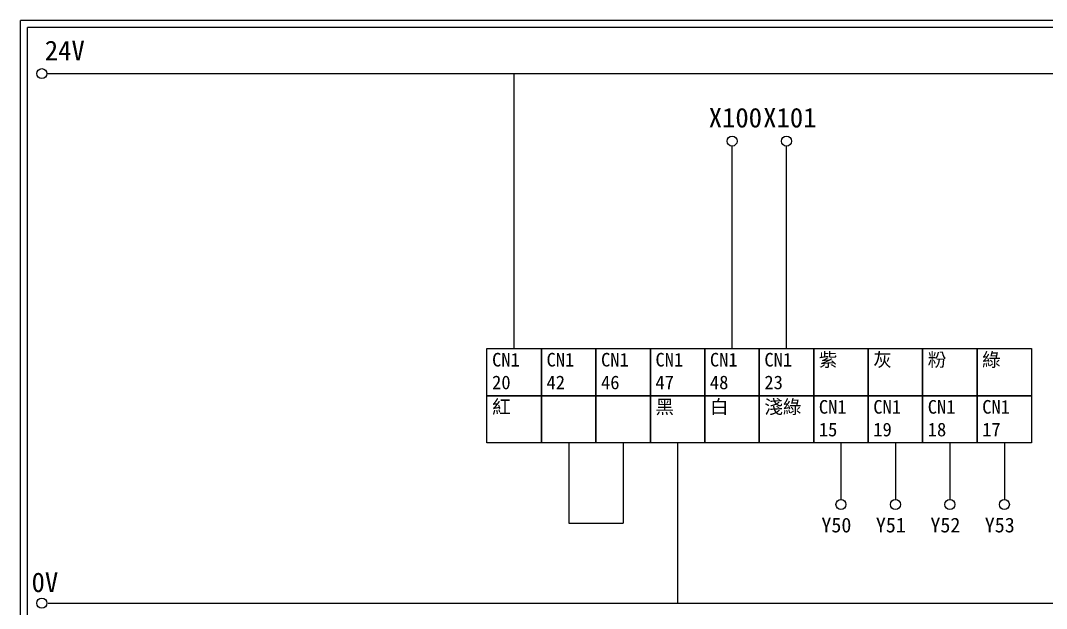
# Model space of a CAD drawing. Extents: x 627 to 914, y 3 to 207.
# Drawn here: x 627.2 to 815.8, y 99 to 207 of the extents above; entities that cross this region are included whole.
import ezdxf

# ---------------------------------------------------------------- set-up
doc = ezdxf.new("R2010")
doc.units = 0
doc.layers.get('0').update_dxf_attribs({"linetype": 'CONTINUOUS'})
doc.layers.add('圖框層', color=7, linetype='CONTINUOUS')
doc.layers.add('標尺寸層', color=3, linetype='CONTINUOUS')
doc.styles.add('STSL', font='KAIU.TTF')

msp = doc.modelspace()

# ---------------------------------------------------------------- linework, layer by layer
for p, q in [((757.99, 146.73), (757.99, 183.91)), ((768, 146.73), (768, 183.91)), ((778.01, 129.4), (778.01, 119)), ((788.02, 129.4), (788.02, 119)), ((798.03, 129.4), (798.03, 119)), ((808.04, 129.4), (808.04, 119))]:
    msp.add_line(p, q)
for points in [[(712.94, 146.73), (722.95, 146.73), (722.95, 138.07), (712.94, 138.07)], [(722.95, 146.73), (732.96, 146.73), (732.96, 138.07), (722.95, 138.07)], [(732.96, 146.73), (742.97, 146.73), (742.97, 138.07), (732.96, 138.07)], [(742.97, 146.73), (752.98, 146.73), (752.98, 138.07), (742.97, 138.07)], [(752.98, 146.73), (762.99, 146.73), (762.99, 138.07), (752.98, 138.07)], [(762.99, 146.73), (773, 146.73), (773, 138.07), (762.99, 138.07)], [(773, 146.73), (783.01, 146.73), (783.01, 138.07), (773, 138.07)], [(783.01, 146.73), (793.02, 146.73), (793.02, 138.07), (783.01, 138.07)], [(793.02, 146.73), (803.03, 146.73), (803.03, 138.07), (793.02, 138.07)], [(803.03, 146.73), (813.04, 146.73), (813.04, 138.07), (803.03, 138.07)], [(712.94, 138.07), (722.95, 138.07), (722.95, 129.4), (712.94, 129.4)], [(722.95, 138.07), (732.96, 138.07), (732.96, 129.4), (722.95, 129.4)], [(732.96, 138.07), (742.97, 138.07), (742.97, 129.4), (732.96, 129.4)], [(742.97, 138.07), (752.98, 138.07), (752.98, 129.4), (742.97, 129.4)], [(752.98, 138.07), (762.99, 138.07), (762.99, 129.4), (752.98, 129.4)], [(762.99, 138.07), (773, 138.07), (773, 129.4), (762.99, 129.4)], [(773, 138.07), (783.01, 138.07), (783.01, 129.4), (773, 129.4)], [(783.01, 138.07), (793.02, 138.07), (793.02, 129.4), (783.01, 129.4)], [(793.02, 138.07), (803.03, 138.07), (803.03, 129.4), (793.02, 129.4)], [(803.03, 138.07), (813.04, 138.07), (813.04, 129.4), (803.03, 129.4)]]:
    msp.add_lwpolyline(points, close=True)
at = {"layer": '圖框層', "color": 7}
for p, q in [((914.2, 206.97), (627.2, 206.97)), ((627.2, 3), (627.2, 206.97)), ((912.95, 205.72), (628.45, 205.72)), ((628.45, 4.25), (628.45, 205.72))]:
    msp.add_line(p, q, dxfattribs=at)
at = {"layer": '標尺寸層', "color": 7}
for p, q in [((632.04, 197.22), (909.63, 197.22)), ((632.25, 99.96), (910.12, 99.96))]:
    msp.add_line(p, q, dxfattribs=at)
at = {"layer": '標尺寸層'}
for p, q in [((717.95, 146.73), (717.95, 197.22)), ((727.96, 129.4), (727.96, 114.68)), ((737.97, 129.4), (737.97, 114.68)), ((747.98, 129.4), (747.98, 99.96)), ((727.96, 114.68), (737.97, 114.68))]:
    msp.add_line(p, q, dxfattribs=at)
at = {"layer": '標尺寸層', "color": 7}
for centre in [(631.12, 197.22), (757.99, 184.83), (768, 184.83), (778.01, 118.08), (788.02, 118.08), (798.03, 118.08), (808.04, 118.08), (631.12, 99.96)]:
    msp.add_circle(centre, 0.92, dxfattribs=at)

# ---------------------------------------------------------------- texts
at = {"char_height": 2.5, "width": 8.2913, "attachment_point": 1}
for s, insert in [('CN1\\P20', (713.88, 145.93)), ('CN1\\P42', (723.89, 145.93)), ('CN1\\P46', (733.9, 145.93)), ('CN1\\P47', (743.91, 145.93)), ('CN1\\P48', (753.92, 145.93)), ('CN1\\P23', (763.93, 145.93)), ('{\\fPMingLiU|b0|i0|c136|p18;紫}', (773.94, 145.93)), ('{\\fPMingLiU|b0|i0|c136|p18;灰}', (783.95, 145.93)), ('{\\fPMingLiU|b0|i0|c136|p18;粉}', (793.96, 145.93)), ('{\\fPMingLiU|b0|i0|c136|p18;綠}', (803.97, 145.93)), ('{\\fPMingLiU|b0|i0|c136|p18;紅}', (713.88, 137.27)), ('{\\fPMingLiU|b0|i0|c136|p18;黑}', (743.91, 137.27)), ('{\\fPMingLiU|b0|i0|c136|p18;白}', (753.92, 137.27)), ('{\\fPMingLiU|b0|i0|c136|p18;淺綠}', (763.93, 137.27)), ('CN1\\P15', (773.94, 137.27)), ('CN1\\P19', (783.95, 137.27)), ('CN1\\P18', (793.96, 137.27)), ('CN1\\P17', (803.97, 137.27))]:
    msp.add_mtext(s, dxfattribs=dict(at, insert=insert))
at = {"layer": '圖框層', "color": 4, "style": 'STSL'}
for s, height, p in [('24V', 3.6, (631.66, 199.68)), ('X100', 3.6, (753.7, 187.33)), ('X101', 3.6, (763.71, 187.33)), ('Y50', 2.7, (774.41, 112.96)), ('Y51', 2.7, (784.42, 112.96)), ('Y52', 2.7, (794.45, 112.96)), ('Y53', 2.7, (804.44, 112.96)), ('0V', 3.6, (629.23, 102))]:
    msp.add_text(s, height=height, dxfattribs=at).set_placement(p)

doc.saveas('drawing.dxf')
